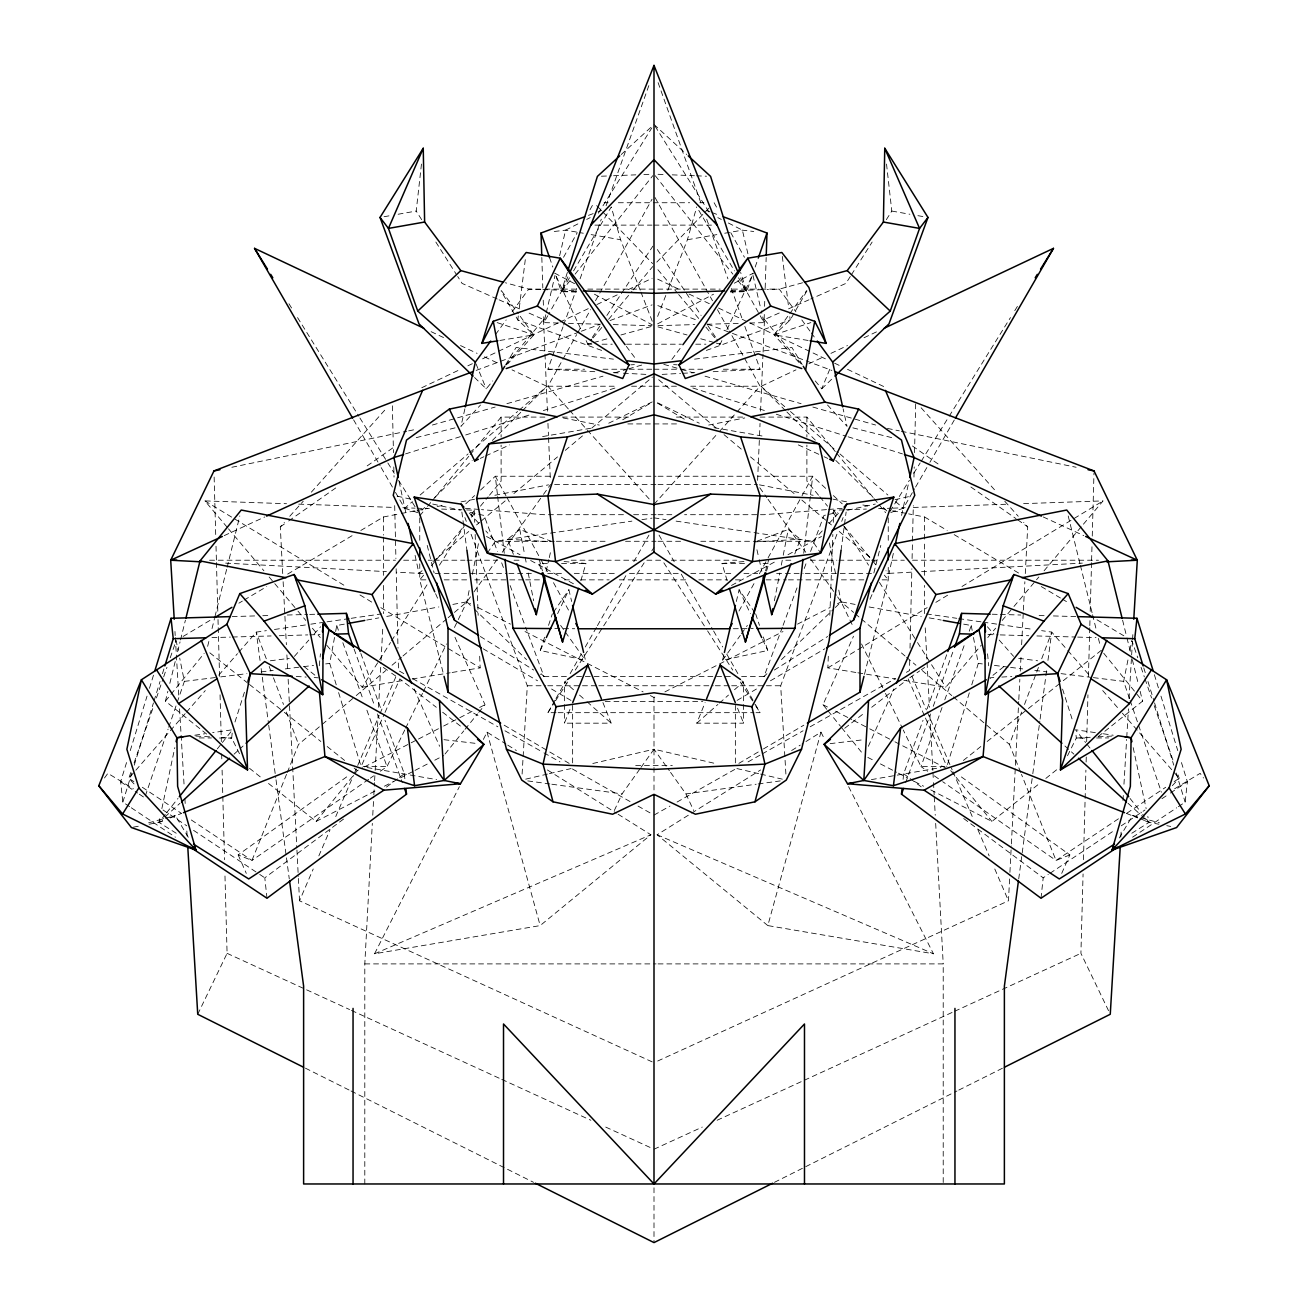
<?xml version="1.0" encoding="UTF-8"?>
<svg xmlns="http://www.w3.org/2000/svg" width="1308" height="1308" viewBox="0 0 1308 1308"><rect width="100%" height="100%" fill="white"/><g stroke="black" fill="none" stroke-linecap="round" stroke-linejoin="round"><path stroke-width="0.75" stroke-dasharray="5 3.75" d="M924.445 613.599L924.478 585.428M924.478 575.356L924.527 541.136M924.527 539.125L924.543 516.971L908.635 513.88M909.73 660.409L909.501 670.579L904.171 673.604M910.025 648.179L911.856 568.751M912.085 558.565L913.311 505.607M913.965 477.093L914.21 466.907M914.537 452.65L915.714 401.736M1108.546 1010.692L1080.915 953.336L1083.073 873.957M1083.465 859.716L1085.902 770.15M1086.114 762.008L1086.343 753.866M1086.67 741.652L1087.945 694.842M1088.436 676.53L1089.76 627.676M1089.826 625.633L1089.989 619.534M1090.218 611.392L1091.542 562.538M1091.591 560.511L1091.984 546.254M1092.262 536.084L1093.978 472.973M764.297 314.476L764.036 322.618L749.778 323.027M764.575 306.334L764.771 300.219M765.18 288.005L766.177 257.463M855.857 672.459L827.866 667.865L828.324 655.733M829.828 615.316L832.836 534.449M833.294 522.317L833.752 510.202L843.954 509.842M757.61 480.379L759.441 437.624M759.523 435.58L760.046 423.367M760.569 411.153L763.005 354.141M763.104 352.114L764.493 319.528L781.154 312.138M657.711 1061.017L1008.468 900.803L1009.825 874.382M1009.923 872.354L1011.28 845.933M1011.395 843.905L1018.703 701.628M1018.801 699.6L1019.848 679.277M1020.273 671.135L1021.107 654.883M1021.63 644.713L1023.297 612.193M1023.412 610.166L1024.867 581.717M1025.292 573.574L1027.696 526.83L1023.641 522.317M364.801 1183.969L364.801 963.898L372.322 823.386M372.764 815.227L373.745 796.899M373.843 794.872L374.497 782.642M374.611 780.614L375.053 772.456M375.151 770.428L378.11 715.443M378.535 707.285L380.939 662.486M381.053 660.442L382.786 627.856M522.105 774.058L527.304 685.752L469.85 530.917M1120.809 837.136L1121.169 831.021M1122.983 800.48L1123.359 794.381M1123.964 784.195L1126.629 739.396M1126.744 737.369L1128.444 708.854M1129.049 698.685L1132.434 641.672M1132.565 639.628L1133.039 631.486M319.299 665.805L320.427 653.804M232.186 733.085L231.696 738.072L240.492 755.762M903.092 779.323L903.697 773.764L923.007 720.299M1041.005 898.236L1043.195 877.832L1048.28 874.431M1178.377 806.66L1185.162 802.147L1187.37 781.743L1180.764 760.34M421.666 219.679L416.206 211.062L421.65 162.454M803.733 553.284L810.339 496.517M810.568 494.489L812.693 476.243L757.757 476.243M518.295 315.964L517.804 319.937L533.844 334.881L507.618 364.016M519.276 308.034L525.685 256.433M841.077 550.308L846.129 512.017M1018.719 878.927L1032.519 775.758M1032.797 773.731L1039.827 721.133M1040.105 719.106L1046.858 668.535M1047.953 660.442L1051.73 632.124L1041.626 630.652M336.238 684.803L329.73 663.418L335.257 633.497M335.633 631.502L336.745 625.518L344.74 624.063M774.385 600.781L779.781 573.051M781.317 565.121L782.854 557.208M783.23 555.23L788.234 529.478L800.349 539.256L794.626 554.33M454.448 627.48L466.874 601.86L469.212 590.072M472.335 574.359L478.581 542.951M1129.491 698.57L1123.637 681.37L1128.33 658.055M1129.883 650.289L1131.845 640.577L1137.764 657.777M149.112 824.22L158.955 822.372L160.197 816.47M161.865 808.606L174.814 747.62M893.348 553.382L889.031 573.362L884.944 573.362M901.572 515.45L908.913 481.524M464.88 408.864L460.939 426.375L480.494 405.006M546.139 571.383L548.82 559.579M549.278 557.617L551.06 549.752M545.812 314.738L543.964 322.618L558.222 323.027M546.27 312.776L555.017 275.399M559.628 255.73L565.612 230.159L579.657 222.998M763.3 636.963L767.763 650.468L722.556 660.295L723.929 654.409M736.339 601.5L739.102 589.728L754.536 612.209M206.664 734.082L165.429 701.153L167.865 691.278M169.827 683.381L175.664 659.673M177.61 651.776L180.046 641.901M180.537 639.923L185.409 620.172M207.645 646.348L209.591 638.435M212.027 628.559L214.463 618.684M214.953 616.706L226.644 569.307M227.134 567.329L239.805 515.973M873.858 572.969L880.807 545.387M864.457 674.421L888.246 579.853L888.246 563.846M848.614 786.664L933.454 953.794L767.829 925.59L820.966 732.153L801.984 744.039M765.556 570.909L768.826 559.366M667.799 290.229L687.403 239.74L696.739 206.893M580.85 580.687L585.984 563.454L563.601 561.508M766.537 571.122L768.826 563.454L760.684 563.454M947.482 764.559L969.391 692.586M971.762 684.803L978.286 663.418L972.743 633.497M129.623 806.66L122.838 802.147L120.63 781.743L127.236 760.34M130.244 750.612L147.036 696.134M149.439 688.335L153.641 674.715M122.838 802.147L131.83 772.963M134.233 765.18L153.445 702.903M154.033 700.957L160.034 681.501M162.437 673.718L164.236 667.881M567.361 272.407L561.345 291.619L548.788 314.002M234.982 722.016L245.413 689.12M584.071 654.409L585.444 660.295L540.253 650.468L544.7 636.963M548.526 625.388L552.352 613.812M145.302 796.016L168.094 729.145M168.748 727.232L176.564 704.309M177.201 702.396L184.379 681.37L179.687 658.055M130.784 772.538L128.822 778.276L135.689 785.667M134.07 762.973L153.804 705.601M156.437 697.949L163.01 678.819M163.663 676.906L166.95 667.342M170.236 657.777L176.155 640.577L178.117 650.289M751.904 276.495L746.655 291.619L759.212 314.002M755.174 267.045L758.46 257.594M594.846 371.701L547.921 369.232L562.98 326.902M563.666 324.989L576.664 288.447M580.082 278.817L601.304 219.204M606.095 205.732L649.896 82.633M942.054 707.514L921.012 766.602L927.683 771.246M944.785 699.878L965.157 642.686M969.228 631.241L971.255 625.518L963.26 624.063M927.143 708.838L947.155 653.46M905.626 782.707L930.462 713.972M933.225 706.32L953.924 649.046M782.347 627.268L764.019 676.53L741.603 676.53M783.051 625.371L797.864 585.575M804.207 568.506L806.333 562.832M810.568 551.453L823.958 515.45L837.774 512.376M785.895 774.058L780.696 685.752L838.15 530.917M841.698 521.369L843.12 517.543M1020.73 772.488L1009.449 744.432L1021.63 712.059M1024.507 704.456L1035.969 673.996M1036.688 672.099L1038.83 666.377M1041.708 658.774L1051.73 632.124L1066.494 649.046M657.63 316.422L667.08 292.109M286.517 774.369L251.953 860.451L238.17 854.909L349.645 774.761M287.269 772.488L298.551 744.432L354.664 696.902M602.923 702.559L611.212 723.177L564.418 723.177L570.452 708.184M734.524 689.725L743.582 681.681L743.582 723.177L696.788 723.177L705.094 702.559M815.244 380.939L821.751 388.803L830.482 367.466M652.152 1061.867L299.532 900.803L313.217 868.986M318.841 855.89L330.106 829.681M335.747 816.584L353.454 775.399M354.255 773.535L379.189 715.509M380.007 713.628L396.095 676.203M1061.72 873.384L1069.83 854.909L958.355 774.761M361.94 764.64L384.176 714.315M385.01 712.451L399.823 678.885L436.3 707.285M567.901 276.838L561.345 291.619L577.466 292.076M826.754 709.312L822.994 704.701L853.503 636.211M869.984 599.195L872.469 593.636M868.349 746.312L893.904 688.924M721.885 340.554L720.185 344.2L716.114 344.2M726.97 329.616L753.277 273.159L733.412 283.673M614.319 810.535L622.052 793.923L639.808 769.088M540.253 650.468L545.452 639.432M557.617 613.665L568.898 589.728L571.661 601.5M197.737 1014.272L227.085 953.336L224.927 873.957M404.744 729.995L386.988 766.602L380.317 771.246M405.627 728.164L422.5 693.387M423.383 691.556L446.453 643.961M1067.508 755.762L1076.304 738.072L1075.814 733.085M618.112 814.246L650.877 834.766L540.171 925.59L374.546 953.794L459.386 786.664M483.355 739.429L487.034 732.153L506.016 744.039M738.987 611.032L754.503 582.665M759.359 573.787L767.109 559.595M768.09 557.829L801.052 497.531M802.033 495.748L812.693 476.243L827.457 490.042M563.535 257.3L577.253 232.661M589.973 209.771L593.881 202.74M568.326 408.946L547.921 386.22L576.664 334.586M577.662 332.804L590.546 309.653M595.5 300.742L652.022 199.241M547.823 315.719L543.964 322.618L543.703 314.476M556.08 712.68L547.921 712.68L554.984 700.254M555.998 698.472L566.102 680.716M570.141 673.62L581.259 654.082M585.297 646.97L596.415 627.448M597.429 625.665L626.728 574.163M633.791 561.737L648.948 535.103M806.938 290.899L790.212 319.937L774.156 334.881L800.382 364.016M890.781 512.507L903.337 508.256L914.57 488.816M915.6 487.05L928.876 464.062M929.89 462.296L954.399 419.852M569.503 277.786L561.345 291.619L577.645 291.619M573.574 270.87L611.261 206.893L620.597 239.74L640.201 290.229M1119.288 837.97L1132.663 815.505L1159.411 822.83M505.771 364.572L516.088 347.487L613.436 359.144M890.061 511.395L909.42 480.249M913.72 473.316L920.162 462.934M921.241 461.201L948.12 417.939M949.183 416.222L1010.463 317.582M1014.763 310.666L1019.063 303.734M598.328 213.188L651.858 127.89M326.804 645.302L362.202 687.223L390.487 642.539M391.566 640.822L428.566 582.387M439.439 565.203L464.471 525.669M470.994 515.352L474.248 510.202L464.046 509.842M850.298 276.511L845.933 283.395L810.764 299.009M851.394 274.794L872.142 242.062M886.334 219.679L891.794 211.062L886.35 162.454M547.921 712.68L554.478 702.461M555.573 700.761L567.607 682.024M575.258 670.105L602.596 627.529M603.691 625.829L644.157 562.816M651.809 550.897L654 547.48M586.115 340.554L587.815 344.2L591.183 339.115M592.311 337.431L600.159 325.594M606.896 315.457L652.872 246.149M487.344 553.071L495.307 541.283L631.911 521.124M553.464 612.209L568.898 589.728M454.416 612.422L466.874 601.86L472.777 593.587M473.954 591.935L497.531 558.859M502.239 552.254L542.313 496.026M543.49 494.375L550.57 484.451M722.556 660.295L740.279 635.394M741.456 633.726L747.375 625.437M640.985 767.42L654 749.206L715.198 763.496M495.503 334.537L506.18 319.937M512.115 311.827L528.71 289.117L542.967 289.117M104.477 777.998L107.877 773.339L133.4 788.806M808.131 340.456L774.156 334.881L788.544 315.261M789.738 313.626L806.513 290.752M671.887 359.389L681.681 346.326M570.108 280.501L561.345 291.619L556.096 276.495M575.128 274.14L652.757 175.713M176.22 833.245L158.955 822.372L165.298 814.394M166.557 812.791L177.986 798.42M217.308 748.912L221.117 744.121M222.376 742.535L232.53 729.75L212.664 732.627M165.429 701.153L204.162 653.379M268.516 783.459L316.078 821.457L357.313 770.592L362.708 767.812M445.031 754.013L463.768 730.894M465.01 729.357L477.502 713.939M478.761 712.402L485.006 704.701L454.497 636.211M419.754 515.826L426.212 507.994M427.503 506.425L431.378 501.732M432.67 500.163L468.836 456.263M470.128 454.694L501.111 417.089L548.003 417.089M423.629 575.16L419.754 579.853L443.559 674.421M431.378 565.743L435.253 561.05M436.545 559.481L463.67 526.568M471.42 517.15L475.278 512.458M480.445 506.18L488.195 496.778M489.486 495.209L501.111 481.099L501.111 445.096M474.559 377.505L486.249 388.803L492.756 380.939M505.771 365.194L543.507 319.528L526.846 312.138M591.886 344.2L587.815 344.2L591.707 339.54M593.014 337.987L602.089 327.114M608.58 319.348L631.944 291.406M633.236 289.853L652.708 266.57M903.828 680.34L945.798 687.223L981.196 645.302M987.753 637.536L995.617 628.216M1002.157 620.466L1012.654 608.04M1013.962 606.487L1038.863 576.975M1044.095 570.779L1082.108 525.751M1083.416 524.197L1103.085 500.899L1021.466 503.711M185.164 713.661L128.822 778.276L133.874 781.644M186.504 712.124L205.291 690.575M218.698 675.19L237.484 653.657M238.824 652.12L256.27 632.124L266.374 630.652M294.414 656.354L308.819 640.07M314.067 634.151L320.607 626.761M282.708 573.574L280.304 526.83L284.359 522.317M289.755 516.284L303.243 501.209M311.337 492.168L386.89 407.769M654 504.332L717.928 433.161M719.286 431.656L735.603 413.475M736.96 411.971L760.079 386.22L729.357 331.022M822.241 530.885L812.693 541.283L757.757 541.283M829.076 523.462L838.624 513.063M1172.328 785.667L1179.195 778.276L1177.216 772.538M656.796 262.123L711.323 205.634M421.879 510.267L424.757 507.422M434.828 497.449L472.204 460.416M492.331 440.485L521.091 412.004M522.53 410.565L546.973 386.367L512.033 369.87M821.751 388.803L833.441 377.505M766.913 673.718L764.019 676.53L767.453 674.372M781.465 659.624L833.85 608.907M835.305 607.501L841.126 601.86L855.138 604.41M465.762 503.842L474.624 495.569M480.543 490.042L495.307 476.243L550.243 476.243M621.235 154.524L652.512 125.846M162.715 820.884L158.955 822.372L163.451 818.285M164.955 816.928L179.981 803.276M234.05 754.176L243.075 746.001M696.788 723.177L717.912 704.44M719.433 703.099L728.491 695.071M395.474 492.348L404.663 508.256L412.396 501.634M420.13 495.013L468.084 453.941M469.621 452.617L517.592 411.529M519.129 410.205L546.973 386.367M356.217 695.578L385.827 670.497M392.057 665.216L401.409 657.303M402.978 655.978L446.617 619.011M448.17 617.703L452.846 613.73M422.075 570.729L418.969 573.362L396.586 572.168M432.981 561.573L468.771 531.489M476.553 524.933L479.676 522.317M481.23 521.009L506.131 500.081M513.913 493.541L557.502 456.901M565.285 450.361L583.957 434.648M591.739 428.108L652.447 377.08M513.39 554.33L507.651 539.256L519.766 529.478L551.011 541.185M963.375 760.455L980.82 746.525M987.164 741.472L1026.813 709.803M1028.399 708.544L1061.687 681.942M1063.273 680.683L1101.336 650.289L1142.571 701.153L1104.508 731.548M930.773 789.901L991.922 821.457L1039.5 783.459M1045.844 778.407L1058.515 768.27M1098.164 736.617L1102.922 732.807M992.952 675.304L1003.923 666.573M844.739 728.262L865.356 712.222M871.7 707.285L906.591 680.127M266.995 898.236L264.805 877.832L344.282 818.53M386.465 787.073L397.828 778.603M399.447 777.393L404.303 773.764L384.993 720.299M280.304 526.83L286.992 522.154M288.659 520.976L337.104 487.001M367.172 465.893L395.556 445.979M368.643 779.355L251.953 860.451L189.546 818.792M370.311 778.195L373.647 775.873M909.812 677.74L919.688 670.89M921.339 669.745L924.625 667.456M1118.454 818.792L1056.046 860.451L942.676 781.677M1126.891 813.167L1165.69 787.269M1174.126 781.644L1179.195 778.276L1120.155 710.587M1049.981 873.303L1114.432 830.351M1121.218 825.822L1144.958 809.995M1161.929 798.697L1168.714 794.185M1170.398 793.04L1187.37 781.743M1132.581 837.185L1176.693 807.788M774.336 670.039L827.67 636.473M1131.796 833.245L1149.062 822.372L1158.904 824.22M767.829 925.59L657.123 834.766L689.888 814.246M691.621 813.167L760.602 769.954M791.634 750.514L800.267 745.119M827.866 667.865L927.159 607.631M935.858 602.35L948.055 594.944M961.985 586.491L1103.085 500.899M1174.617 788.806L1200.123 773.339L1203.524 777.998M622.722 419.77L652.267 402.079M183.136 636.424L210.997 619.796M238.873 603.184L242.356 601.108M244.106 600.061L266.75 586.556M287.646 574.098L353.847 534.629M360.812 530.476L383.457 516.971L399.365 513.88M737.107 700.385L756.416 689.038M770.461 680.781L824.874 648.768M738.856 763.381L761.681 749.958M763.447 748.928L803.815 725.188M654 815.097L669.974 806.071M677.07 802.049L735.619 768.941M748.045 761.91L760.455 754.896M762.237 753.882L803.047 730.796M810.143 726.79L895.31 678.623M731.483 585.444L777.377 560.478M787.972 554.723L821.506 536.476M657.613 323.861L713.563 294.202M364.507 766.88L416.663 739.968M418.462 739.036L441.842 726.97M443.641 726.038L458.029 718.615M459.827 717.683L472.417 711.192M479.611 707.481L485.006 704.701M316.078 821.457L377.227 789.901M384.421 786.19L393.414 781.546M400.608 777.835L413.197 771.344M414.996 770.412L427.585 763.905M434.779 760.193L443.772 755.566M586.687 219.417L590.186 217.635M650.37 695.594L654 697.458L657.63 695.594M664.905 691.883L782.985 631.551M797.52 624.129L830.22 607.419M837.496 603.707L841.126 601.86L853.601 612.422M774.45 1182.318L956.965 1090.986M958.797 1090.087L1002.598 1068.162M608.727 423.203L652.185 401.932M421.781 387.724L460.481 369.33M467.855 365.831L473.382 363.215M482.603 358.833L558.156 322.929M560.004 322.062L589.499 308.05M596.873 304.551L618.978 294.038M628.2 289.657L652.152 278.277M785.47 410.565L761.027 386.367L795.967 369.87M808.851 363.788L823.566 356.855M830.923 353.373L847.47 345.574M864.016 337.758L876.9 331.676M224.208 535.626L264.788 516.954M480.216 458.421L483.895 456.737M485.742 455.887L509.679 444.9M654 1149.225L702.265 1127.087M717.111 1120.269L802.491 1081.095M804.355 1080.245L952.845 1012.114M954.693 1011.264L1080.915 953.336M788.561 308.851L808.916 299.826M374.546 953.794L650.877 834.766M158.955 822.372L162.584 820.852M169.877 817.794L175.337 815.505L188.712 837.97M1069.83 854.909L1056.046 860.451L1021.483 774.369M170.269 817.892L181.583 813.396M756.989 541.185L788.234 529.478M588.486 215.362L596.072 212.55M597.969 211.847L601.762 210.424M476.145 370.426L579.411 331.954M581.324 331.235L600.454 324.122M610.019 320.558L652.087 304.878M706.336 350.43L790.212 319.937L789.705 315.964M774.156 334.881L810.862 322.602M405.545 453.892L463.768 435.58M465.713 434.975L531.718 414.227M543.36 410.565L615.185 387.986M432.376 425.035L495.143 407.05M506.915 403.682L603.004 376.164M614.776 372.796L626.548 369.428M628.51 368.856L644.19 364.36M587.815 344.2L591.707 343.105M593.652 342.565L607.288 338.772M620.908 334.979L652.054 326.313M802.572 282.773L779.29 289.117L767.158 289.526M148.589 822.83L175.337 815.505M416.238 437.64L455.119 427.847M525.702 779.159L547.414 774.091M549.376 773.633L571.089 768.564M592.802 763.496L654 749.206L669.385 770.739M847.649 510.185L875.297 504.054M895.048 499.672L910.842 496.157M231.859 467.267L406.706 431.264M408.701 430.855L416.647 429.22M708.707 425.067L744.775 417.955M401.36 513.488L415.29 510.774M417.268 510.398L427.226 508.452M437.166 506.523L445.129 504.97M461.037 501.88L474.968 499.166M494.865 495.291L548.575 484.843M133.351 827.163L141.231 825.691M366.763 620.057L378.78 617.883M386.792 616.428L438.85 606.961M452.862 604.41L466.874 601.86L470.504 603.707M384.045 216.719L390.078 215.673M398.123 214.25L416.206 211.062M687.403 239.74L716.866 234.606M724.714 233.233L742.388 230.159L753.735 231.483M542.607 436.578L594.012 427.683M871.39 779.617L940.926 767.534M499.869 340.456L533.844 334.881L519.456 315.261M362.202 687.223L404.172 680.34M412.167 679.015L450.148 672.786M452.143 672.459L480.134 667.865L479.676 655.733M641.95 519.636L651.989 518.148M274.451 629.475L308.802 624.472M310.813 624.178L324.956 622.134M326.984 621.84L349.203 618.602M351.231 618.308L381.544 613.893M194.778 735.21L204.718 733.772M670.563 772.39L685.948 793.923L756.171 784.228M758.166 783.95L780.238 780.909M270.364 660.785L289.313 658.333M184.379 681.37L218.698 677.135M220.709 676.89L246.95 673.636M261.093 671.887L273.192 670.399M285.308 668.895L301.461 666.9M303.472 666.655L313.577 665.412M325.692 663.908L329.73 663.418M694.564 359.144L791.912 347.487L802.229 364.572M554.265 231.483L565.612 230.159L583.286 233.233M830.106 743.631L864.048 739.69M727.15 580.687L722.016 563.454L744.399 561.508M826.509 509.63L764.019 514.698L684.558 514.698M828.52 509.466L842.63 508.305M630.783 364.834L634.396 364.621M993.818 677.56L989.829 677.806L992.837 680.536M1001.797 677.07L1011.787 676.465M755.141 541.872L800.349 539.256M1090.234 737.287L1076.304 738.072L1088.485 738.006M1098.197 736.845L1112.127 736.061M911.414 572.168L889.031 573.362L885.925 570.729M921.584 571.629L1082.337 563.127M662.159 374.382L680.52 373.418M682.563 373.303L694.81 372.666M713.171 371.701L760.079 369.232L743.663 323.06M601.451 176.22L611.555 175.812M613.583 175.73L635.819 174.847M643.896 174.536L651.989 174.209M845.998 509.777L866.386 509.074M878.633 508.649L890.879 508.223M892.923 508.158L905.169 507.733M913.327 507.455L1009.22 504.136M730.796 290.736L765.147 289.591M730.534 292.076L746.655 291.619L740.639 272.407M658.071 325.659L694.761 324.597M706.974 324.253L739.592 323.321M232.203 616.575L254.619 615.937M262.777 615.708L268.892 615.545M287.253 615.022L307.625 614.449M309.669 614.4L315.784 614.22M211.978 637.601L230.322 637.094M232.366 637.029L271.099 635.95M279.258 635.721L307.789 634.903M309.832 634.854L320.019 634.56M733.281 628.739L753.195 628.608M1096.595 737.974L1108.775 737.908M944.899 766.521L921.012 766.602L903.256 729.995M604.083 202.74L608.155 202.74M618.341 202.74L689.659 202.74M699.845 202.74L703.917 202.74M594.895 225.123L651.956 225.123M654 225.123L713.105 225.123M545.011 289.117L575.569 289.117M587.799 289.117L720.217 289.117M732.431 289.117L758.918 289.117M760.962 289.117L779.29 289.117L795.902 311.827M730.371 291.619L746.655 291.619L740.099 276.838M602.072 344.2L612.258 344.2M626.516 344.2L681.484 344.2M695.742 344.2L705.928 344.2M547.921 369.232L584.643 369.232M603.004 369.232L651.956 369.232M654 369.232L704.996 369.232M723.357 369.232L760.079 369.232M547.921 386.22L617.278 386.22M631.568 386.22L651.956 386.22M654 386.22L676.449 386.22M690.722 386.22L760.079 386.22M562.26 417.089L631.584 417.089M676.432 417.089L745.74 417.089M760.013 417.089L806.889 417.089L835.305 451.571M627.84 423.923L651.989 423.923M654 423.923L680.16 423.923M558.385 476.243L656.027 476.243M658.071 476.243L749.631 476.243M554.625 484.451L656.027 484.451M658.055 484.451L757.43 484.451M623.442 514.698L543.997 514.698L481.491 509.63M633.628 514.698L656.044 514.698M658.071 514.698L674.372 514.698M554.314 541.283L495.307 541.283L485.759 530.885M556.341 541.283L607.206 541.283M625.518 541.283L656.027 541.283M658.071 541.283L682.482 541.283M700.794 541.283L755.73 541.283M209.542 560.216L395.49 560.216M403.665 560.216L415.928 560.216M428.19 560.216L432.278 560.216M434.321 560.216L464.978 560.216M467.021 560.216L497.678 560.216M514.028 560.216L522.203 560.216M571.236 560.216L636.636 560.216M646.855 560.216L661.145 560.216M671.364 560.216L736.764 560.216M785.797 560.216L793.972 560.216M810.322 560.216L836.891 560.216M838.935 560.216L869.591 560.216M871.635 560.216L879.81 560.216M892.072 560.216L904.335 560.216M912.51 560.216L1098.458 560.216M547.316 563.454L539.174 563.454L541.463 571.122M561.557 563.454L585.984 563.454M722.016 563.454L746.443 563.454M423.056 573.362L418.969 573.362L414.652 553.382M435.319 573.362L506.85 573.362M508.894 573.362L531.375 573.362M547.725 573.362L564.075 573.362M574.294 573.362L617.212 573.362M629.475 573.362L678.525 573.362M690.788 573.362L733.706 573.362M743.925 573.362L760.275 573.362M776.625 573.362L803.194 573.362M805.237 573.362L872.681 573.362M425.868 579.853L419.754 579.853L419.754 563.846M444.197 579.853L466.613 579.853M474.755 579.853L523.641 579.853M525.685 579.853L541.97 579.853M564.386 579.853L572.528 579.853M580.67 579.853L609.185 579.853M619.371 579.853L688.629 579.853M698.815 579.853L727.33 579.853M735.472 579.853L743.614 579.853M766.03 579.853L786.402 579.853M788.43 579.853L833.245 579.853M841.387 579.853L863.803 579.853M882.132 579.853L888.246 579.853L884.371 575.16M566.397 676.53L543.997 676.53L540.547 674.372M576.583 676.53L731.417 676.53M527.304 685.752L545.698 685.752M547.741 685.752L580.425 685.752M582.469 685.752L596.775 685.752M598.819 685.752L713.269 685.752M715.312 685.752L729.619 685.752M731.663 685.752L764.362 685.752M766.406 685.752L780.696 685.752M605.195 701.415L702.805 701.415M558.124 712.68L753.964 712.68M756.008 712.68L760.079 712.68L755.027 703.802M635.688 765.442L672.312 765.442M364.801 963.898L656.044 963.898M658.071 963.898L943.215 963.898L943.215 1183.969M363.117 766.521L386.988 766.602L365.946 707.514M199.225 737.908L211.406 737.974M219.515 738.006L231.696 738.072L217.766 737.287M554.821 628.608L574.719 628.739M568.424 323.321L601.026 324.253M613.239 324.597L651.956 325.708M992.216 614.22L998.331 614.4M1000.375 614.449L1020.763 615.022M1039.108 615.545L1045.223 615.708M1053.381 615.937L1075.797 616.575M987.981 634.56L998.168 634.854M1000.211 634.903L1028.758 635.721M1036.901 635.95L1075.634 637.029M1077.678 637.094L1096.022 637.601M540.842 289.526L528.71 289.117L505.428 282.773M542.853 289.591L577.22 290.736M227.2 527.288L204.915 500.899L286.534 503.711M298.78 504.136L394.673 507.455M402.848 507.733L415.077 508.158M417.121 508.223L429.367 508.649M441.614 509.074L462.018 509.777M658.038 174.291L664.104 174.536M672.198 174.847L694.417 175.73M696.445 175.812L706.549 176.22M613.207 372.666L621.365 373.091M623.393 373.205L645.841 374.382M225.663 563.127L386.416 571.629M195.873 736.061L209.803 736.845M507.651 539.256L550.881 541.774M296.229 676.465L306.203 677.07M314.182 677.56L318.171 677.806M673.604 364.621L677.217 364.834M465.37 508.305L479.48 509.466M443.952 739.69L477.894 743.631M978.286 663.418L982.324 663.908M994.423 665.412L1008.566 667.162M1010.577 667.407L1022.692 668.895M1034.808 670.399L1046.923 671.887M1061.05 673.636L1091.33 677.38M1093.357 677.626L1123.637 681.37M1018.687 658.333L1037.636 660.785M527.762 780.909L549.834 783.95M551.845 784.228L622.052 793.923M1095.336 732.627L1075.47 729.75L1085.624 742.535M1103.282 733.772L1113.222 735.21M926.456 613.893L956.769 618.308M958.797 618.602L981.016 621.84M983.044 622.134L997.187 624.178M999.198 624.472L1033.549 629.475M654 517.854L666.05 519.636M676.105 521.124L812.693 541.283L820.656 553.071M857.852 672.786L895.833 679.015M713.988 427.683L765.393 436.578M367.074 767.534L436.61 779.601M591.134 234.606L620.597 239.74M891.794 211.062L909.878 214.25M917.922 215.673L923.955 216.719M869.15 606.961L921.208 616.428M929.22 617.883L941.237 620.057M1166.769 825.691L1170.709 826.427M759.425 484.843L813.135 495.291M833.033 499.166L846.963 501.88M862.871 504.97L870.834 506.523M880.775 508.452L890.732 510.398M892.71 510.774L906.64 513.488M563.225 417.955L599.293 425.067M887.38 428.403L899.299 430.855M901.294 431.264L1076.141 467.267M397.158 496.157L412.952 499.672M432.703 504.054L460.351 510.185M470.226 512.376L484.042 515.45L497.449 551.453M736.911 768.564L758.624 773.633M760.602 774.091L782.315 779.159M852.881 427.847L891.762 437.64M657.891 326.853L687.092 334.979M700.712 338.772L714.348 342.565M716.293 343.105L720.185 344.2L716.817 339.115M663.81 364.36L679.49 368.856M681.452 369.428L693.224 372.796M704.996 376.164L801.085 403.682M812.857 407.05L875.624 425.035M692.815 387.986L764.64 410.565M776.282 414.227L846.162 436.202M848.107 436.807L902.455 453.892M497.138 322.602L533.844 334.881M404.663 508.256L419.001 513.128M601.664 350.43L517.804 319.937L501.062 290.899M706.238 210.424L710.031 211.847M711.928 212.55L719.531 215.362M657.826 305.598L697.981 320.558M707.546 324.122L730.502 332.673M732.415 333.377L831.855 370.426M1126.417 813.396L1137.731 817.892M1145.285 820.884L1149.062 822.372L1147.803 816.47M1132.663 815.505L1138.124 817.794M1139.955 818.563L1149.062 822.372L1142.718 814.394M657.123 834.766L933.454 953.794M497.236 299.009L462.067 283.395L457.702 276.511M499.084 299.826L519.439 308.851M798.321 444.9L822.258 455.887M824.105 456.737L827.784 458.421M227.085 953.336L349.596 1009.547M351.443 1010.414L499.934 1078.544M501.798 1079.394L590.889 1120.269M605.735 1127.087L652.152 1148.375M1043.212 516.954L1083.792 535.626M431.117 331.676L443.984 337.758M460.53 345.574L477.093 353.373M484.451 356.855L499.166 363.788M657.695 279.16L679.8 289.657M689.022 294.038L711.143 304.551M718.501 308.05L747.996 322.062M749.844 322.929L825.397 358.833M834.618 363.215L840.145 365.831M847.519 369.33L886.219 387.724M657.63 402.815L699.273 423.203M305.418 1068.162L349.22 1090.087M351.034 1090.986L533.55 1182.318M717.814 217.635L721.313 219.417M728.343 222.998L742.388 230.159L748.372 255.73M477.78 607.419L510.48 624.129M525.015 631.551L643.095 691.883M822.994 704.701L828.389 707.481M835.583 711.192L851.77 719.547M853.568 720.479L867.956 727.902M869.755 728.834L893.135 740.884M894.934 741.816L947.09 768.728M867.825 757.414L873.221 760.193M880.415 763.905L896.601 772.26M898.4 773.192L907.392 777.835M914.586 781.546L923.579 786.19M574.588 283.673L554.723 273.159L581.03 329.616M594.437 294.202L652.202 324.809M486.494 536.476L520.028 554.723M530.623 560.478L576.517 585.444M403.829 673.604L398.499 670.579L398.27 660.409M412.707 678.623L497.858 726.79M504.97 730.796L542.215 751.871M543.997 752.885L559.971 761.91M572.381 768.941L630.93 802.049M638.026 806.071L652.234 814.099M483.126 648.768L537.539 680.781M551.584 689.038L572.642 701.415M504.185 725.188L548.068 750.988M549.834 752.035L569.144 763.381M924.543 516.971L947.188 530.476M954.153 534.629L1020.354 574.098M1041.266 586.556L1060.412 597.985M1062.161 599.031L1069.127 603.184M1097.003 619.796L1124.88 636.424M657.483 403.126L685.278 419.77M204.915 500.899L346.015 586.491M359.945 594.944L372.142 602.35M380.841 607.631L480.134 667.865M507.733 745.119L516.366 750.514M547.398 769.954L616.395 813.167M480.33 636.473L533.664 670.039M142.31 787.269L181.109 813.167M120.63 781.743L137.602 793.04M139.302 794.185L146.071 798.697M163.042 809.995L186.782 825.822M193.568 830.351L258.019 873.303M259.72 874.431L264.805 877.832M131.307 807.788L175.419 837.185M383.375 667.456L389.964 672.034M391.599 673.179L398.188 677.74M934.353 775.873L941.008 780.516M912.444 445.979L940.828 465.893M970.896 487.001L1016.005 518.638M1017.673 519.799L1027.696 526.83M903.697 773.764L908.553 777.393M910.172 778.603L921.535 787.073M963.718 818.53L1043.195 877.832M442.644 712.222L463.261 728.262M304.077 666.573L315.048 675.304M209.836 652.823L247.899 683.217M249.485 684.476L282.773 711.078M284.359 712.337L320.836 741.472M327.18 746.525L344.625 760.455M354.141 768.058L357.313 770.592M249.485 768.27L262.172 778.407M658.676 379.696L716.261 428.108M724.043 434.648L742.715 450.361M750.498 456.901L794.087 493.541M801.869 500.081L826.77 521.009M828.324 522.317L831.447 524.933M839.229 531.489L875.019 561.573M855.154 613.73L859.83 617.703M861.383 619.011L905.022 655.978M906.591 657.303L915.943 665.216M922.173 670.497L951.783 695.578M953.352 696.902L1009.449 744.432M761.027 386.367L788.871 410.205M790.424 411.529L838.379 452.617M839.916 453.941L887.87 495.013M895.604 501.634L903.337 508.256M573.476 689.725L564.418 681.681L564.418 723.177M579.509 695.071L585.559 700.434M587.063 701.758L611.212 723.177M1064.941 746.001L1073.95 754.176M1128.019 803.276L1140.036 814.197M1141.541 815.554L1149.062 822.372M654 124.473L686.765 154.524M833.376 495.569L842.238 503.842M466.874 601.86L472.695 607.501M474.15 608.907L526.535 659.624M541.087 673.718L543.997 676.53L525.653 627.268M786.909 412.004L815.669 440.485M835.796 460.416L873.172 497.449M883.243 507.422L888.999 513.128M596.677 205.634L652.61 263.562M469.376 513.063L478.941 523.462M827.506 405.006L847.061 426.375L843.12 408.864M569.683 410.45L586 428.632M587.357 430.136L651.286 501.307M921.11 407.769L996.663 492.168M1004.757 501.209L1018.245 516.284M987.393 626.761L993.933 634.151M999.181 640.07L1013.586 656.354M1067.835 650.583L1089.302 675.19M1102.709 690.575L1118.814 709.034M228.508 528.841L263.905 570.779M269.137 576.975L296.671 609.593M297.979 611.147L305.843 620.466M312.399 628.216L320.264 637.536M657.891 269.677L677.364 292.959M678.656 294.513L699.42 319.348M705.911 327.114L717.585 341.094M764.493 319.528L802.229 365.194M836.597 453.14L872.747 497.024M874.038 498.593L877.913 503.286M879.205 504.855L885.663 512.703M818.514 495.209L806.889 481.099L806.889 445.096M819.805 496.778L827.555 506.18M832.722 512.458L836.597 517.15M844.33 526.568L871.455 559.481M872.747 561.05L876.622 565.743M950.687 770.592L991.922 821.457M827.997 710.865L840.488 726.267M841.731 727.82L862.969 754.013M1086.883 744.121L1090.692 748.912M1130.03 798.42L1141.443 812.791M655.259 175.713L732.889 274.14M737.892 280.501L746.655 291.619L738.513 277.786M626.319 346.326L636.113 359.389M501.487 290.752L518.262 313.626M801.82 319.937L810.126 331.3M811.32 332.919L814.868 337.791M759.784 487.753L766.864 497.678M768.041 499.329L805.761 552.254M810.47 558.859L836.401 595.238M837.594 596.889L841.126 601.86L853.552 627.48M560.625 625.437L564.173 630.407M565.35 632.075L585.444 660.295M657.368 249.534L701.121 315.457M707.841 325.594L715.689 337.431M663.843 562.816L706.5 629.23M707.595 630.93L732.742 670.105M740.393 682.024L754.618 704.162M755.713 705.879L760.079 712.68M833.752 510.202L837.006 515.352M843.546 525.669L868.561 565.203M879.434 582.387L916.434 640.822M917.513 642.539L945.798 687.223M435.858 242.062L456.606 274.794M655.079 126.189L709.672 213.188M288.937 303.734L293.237 310.666M297.537 317.582L358.817 416.222M359.88 417.939L386.759 461.201M387.838 462.934L394.28 473.316M398.58 480.249L417.939 511.395M698.783 210.359L734.426 270.87M353.601 419.852L380.154 465.828M381.168 467.594L394.444 490.582M659.052 535.103L674.209 561.737M681.288 574.163L712.598 629.213M713.612 630.996L722.703 646.97M726.741 654.082L737.859 673.62M741.898 680.716L754.029 702.02M760.177 315.719L764.036 322.618L761.272 310.813M714.119 202.74L718.027 209.771M730.763 232.661L744.465 257.3M654.997 197.459L712.5 300.742M717.454 309.653L728.36 329.24M505.967 495.748L495.307 476.243L497.432 494.489M506.948 497.531L539.91 557.829M540.891 559.595L548.641 573.787M553.497 582.665L569.013 611.032M820.966 732.153L824.645 739.429M861.547 643.961L884.617 691.556M885.5 693.387L902.373 728.164M739.102 589.728L750.383 613.665M762.548 639.432L767.763 650.468M685.948 793.923L693.681 810.551M435.548 593.636L438.016 599.195M414.096 688.924L439.651 746.312M908.177 678.885L924.642 716.179M925.459 718.043L946.878 766.504M238.17 854.909L246.296 873.384M911.905 676.203L926.391 709.901M927.192 711.765L952.142 769.791M952.943 771.655L972.253 816.584M977.894 829.681L989.159 855.89M994.783 868.986L1008.468 900.803M476.063 363.902L486.249 388.803M737.548 708.184L743.582 723.177M640.936 292.109L652.545 322.03M266.292 658.774L256.27 632.124L260.047 660.442M269.17 666.377L272.751 675.893M273.47 677.806L283.493 704.456M286.37 712.059L298.551 744.432M501.667 562.832L503.793 568.506M510.136 585.575L524.949 625.371M464.88 517.543L466.302 521.369M360.844 653.46L380.857 708.838M354.076 649.046L374.775 706.32M377.538 713.972L402.373 782.707M336.745 625.518L338.772 631.241M342.843 642.686L363.215 699.878M658.104 82.633L701.906 205.732M706.696 219.204L727.918 278.817M731.336 288.447L742.977 321.147M549.54 257.594L552.826 267.045M1141.05 667.342L1144.336 676.906M1144.99 678.819L1151.563 697.949M1154.196 705.601L1173.93 762.973M1130.145 700.483L1137.96 723.406M1138.614 725.319L1161.406 792.207M755.648 613.812L759.474 625.388M1062.586 689.12L1073.018 722.016M1154.359 674.715L1158.561 688.335M1160.964 696.134L1177.772 750.612M1143.764 667.881L1145.563 673.718M1147.966 681.501L1153.967 700.957M1154.555 702.903L1173.766 765.18M1176.17 772.963L1185.162 802.147M338.608 692.586L361.122 766.504M539.174 559.366L542.444 570.909M487.034 732.153L540.171 925.59M427.193 545.387L434.142 572.969M1122.591 620.172L1126.482 635.966M1126.973 637.944L1130.39 651.776M1132.336 659.673L1138.173 683.381M1140.135 691.278L1142.571 701.153M1068.211 515.973L1079.901 563.372M1080.392 565.35L1092.082 612.765M1092.572 614.744L1095.973 628.559M1098.409 638.435L1100.355 646.348M752.983 275.399L760.815 308.851M756.94 549.752L758.722 557.617M759.18 559.579L761.861 571.383M399.087 481.524L406.428 515.45M1133.186 747.62L1146.135 808.606M829.419 542.951L835.665 574.359M838.788 590.072L841.126 601.86M519.766 529.478L524.77 555.23M525.146 557.208L526.683 565.121M528.219 573.051L533.615 600.781M971.255 625.518L972.367 631.502M261.142 668.535L268.451 723.161M268.712 725.188L275.743 777.786M276.021 779.797L289.281 878.927M461.871 512.017L466.923 550.308M782.315 256.433L788.724 308.034M497.661 496.517L504.267 553.284M404.303 773.764L404.908 779.323M987.573 653.804L988.701 665.805M174.961 631.486L175.19 635.557M175.321 637.601L178.951 698.685M179.556 708.854L181.011 733.298M181.125 735.325L184.036 784.195M184.886 798.452L185.245 804.551M186.831 831.021L187.191 837.136M925.214 627.856L926.947 660.442M927.061 662.486L929.465 707.285M929.906 715.443L932.849 770.428M932.947 772.456L933.389 780.614M933.503 782.642L934.157 794.872M934.255 796.899L935.236 815.227M935.678 823.386L943.215 963.898M283.133 581.717L284.801 614.237M284.915 616.264L286.37 644.713M286.893 654.883L287.727 671.135M288.152 679.277L289.395 703.655M289.509 705.699L296.818 847.96M296.932 850.004L298.289 876.425M298.387 878.453L299.532 900.803M543.507 319.528L544.896 352.114M544.995 354.141L547.431 411.153M547.954 423.367L548.477 435.58M548.559 437.624L550.39 480.379M474.248 510.202L474.706 522.317M475.164 534.449L478.172 615.316M541.823 257.463L542.82 288.005M543.229 300.219L543.425 306.334M214.136 477.044L215.738 536.084M216.016 546.254L216.409 560.511M216.458 562.538L217.798 611.392M218.011 619.534L218.174 625.633M218.24 627.676L219.564 676.53M220.055 694.842L221.33 741.652M221.657 753.866L221.886 762.008M222.098 770.15L224.535 859.716M392.384 405.807L393.463 452.65M393.79 466.907L394.035 477.093M394.689 505.607L395.915 558.565M396.144 568.751L397.992 648.179M383.457 516.971L383.473 535.086M383.473 537.097L383.522 575.356M383.522 585.428L383.555 613.599M888.246 517.837L888.246 541.839M806.889 417.089L806.889 437.085M735.358 705.421L735.358 763.447M654 697.458L654 793.416M654 1187.795L654 1242.6M572.642 705.421L572.642 763.447M501.111 417.089L501.111 437.085M419.754 517.837L419.754 541.839"/><path stroke-width="1.5" d="M353.749 646.871L329.076 629.737L323.223 623.785L322.733 694.679L264.69 661.521L250.319 673.653L247.866 681.386M1209.213 785.765L1185.391 814.001L1112.078 850.069L1169.139 787.906L1181.14 749.255L1166.605 679.784L1131.093 737.777L1130.374 786.386L1112.078 850.069L1176.611 827.539L1209.213 785.765L1166.605 679.784L1081.111 624.259L1068.195 593.603L1013.913 574.523L978.924 629.737L954.251 646.871M804.502 282.234L847.192 270.609L883.39 222.033L884.748 148.262L927.977 217.439L888.982 323.877L834.913 376.099M766.243 255.42L766.979 233.02L723.324 216.785M868.577 700.548L824.122 744.317L847.551 783.754L863.803 780.451L868.577 700.548L978.924 629.737L984.777 623.802L985.529 631.797M1120.204 847.322L1110.263 1014.272L1004.413 1067.246M1133.774 619.273L1137.29 560.216L1094.028 470.945L835.681 371.864M988.619 691.948L983.06 756.547L924.118 790.196L847.551 783.754L853.519 782.707M322.471 631.797L323.223 623.785M1117.326 847.355L1041.005 898.236L901.49 794.169L902.095 788.593M954.611 647.133L959.434 633.759L961.642 613.37L990.172 614.171M1143.159 665.936L1134.755 638.696L1136.963 618.292L1077.841 616.624M466.923 550.308L478.891 640.985L506.458 749.19L521.745 780.075L553.006 801.804L612.602 814.23L654 794.348L695.398 814.23L754.994 801.804L764.951 764.101L751.904 706.696L795.002 628.298L803.014 559.366M830.466 739.38L824.122 744.317L863.803 780.451L893.429 785.699L900.656 727.935L986.33 679.768M841.077 550.308L829.109 640.985L801.542 749.19L786.255 780.075L754.994 801.804M1018.442 880.954L1004.38 986.15L1004.38 1183.969L303.619 1183.969L303.619 986.15L289.558 880.954M226.905 624.259L250.319 673.653L245.446 699.96L247.539 769.905L189.889 735.717L176.907 737.777L141.395 679.784L226.905 624.259L239.805 593.603L294.087 574.523L329.076 629.737L439.423 700.548L483.878 744.317L460.449 783.754L383.882 790.196L248.733 878.943L193.486 844.134M805.63 369.837L814.721 321.31L770.69 306.039L747.784 258.216L781.824 252.477L808.916 287.482L826.133 343.399L810.143 340.783M763.202 577.286L771.687 614.646L772.848 608.711M478.614 635.394L454.53 620.237L393.218 495.274L406.51 440.077L449.331 409.11L474.69 460.956L488.93 443.87L573.509 410.156L654 373.81L734.491 410.156L819.07 443.87L831.381 498.593L820.656 553.071L715.59 594.077L654 552.156L654 65.4L590.824 225.123L569.536 273.143M1013.913 574.523L1003.154 605.8L985.267 694.679L1043.31 661.521L1057.681 673.653L1060.134 681.386M176.073 741.718L176.907 737.777L182.858 736.927M895.081 545.403L899.839 523.445M909.779 477.518L914.096 457.555L885.402 390.389M465.305 406.902L475.344 362.12L490.762 341.028M654 552.156L592.41 594.077L487.344 553.071L476.619 498.593L488.93 443.87L567.427 436.905L654 414.816L740.59 436.905L819.07 443.87L833.31 460.956L858.669 409.11L901.49 440.077L914.783 495.274L853.47 620.237L829.386 635.394M322.536 658.578L329.076 629.737M516.971 563.764L536.313 614.646L544.798 577.286M504.986 559.366L512.998 628.298L556.096 706.696L543.049 764.101L553.006 801.804M724.387 652.447L735.423 605.408M185.9 618.194L200.026 560.903L241.261 510.038L413.279 543.67L434.714 591.788M807.33 723.128L859.994 692.145L859.994 628.134L871.39 582.812M859.994 692.145L863.95 676.383M729.439 588.355L745.413 641.999L765.016 572.822M542.035 573.035L562.587 641.999L578.561 588.355M745.413 641.999L765.965 573.035M154.834 670.824L171.037 618.292L230.159 616.624M164.841 665.936L173.245 638.696L171.037 618.292M497.858 340.783L481.867 343.399L499.084 287.482L526.176 252.477L560.216 258.216L625.093 344.691M567.966 270.494L597.413 176.384L619.747 155.897M853.47 620.237L893.838 497.105L846.816 504.152L844.085 507.128M567.427 436.905L547.921 495.618L555.557 561.59L592.41 594.077L585.346 590.235M1106.715 640.397L1090.839 678.721L1060.461 769.905L1118.111 735.717L1131.093 737.777L1131.927 741.718M758.46 257.594L766.979 233.02M842.695 406.902L832.656 362.12L890.241 311.091L919.557 228.409L927.977 217.439M947.842 651.548L961.642 613.37M901.49 794.169L903.566 788.43M771.687 614.646L791.029 563.764M98.787 785.765L141.395 679.784L126.876 749.255L138.861 787.906L195.922 850.069L131.389 827.539L98.787 785.765L122.609 814.001L195.922 850.069L177.626 786.386L176.907 737.777M572.724 702.559L587.815 665.053L601.402 698.799M706.598 698.799L720.185 665.053L740.459 679.473M472.319 371.864L422.598 390.389L393.904 457.555L398.221 477.518M503.498 282.234L460.808 270.609L424.626 222.033L423.252 148.262L388.443 228.409L417.759 311.091L475.344 362.12M873.286 591.788L894.721 543.67L1066.739 510.038L1107.974 560.903L1122.101 618.194M896.372 683.381L935.956 594.535L1011.967 579.673M481.867 343.399L493.279 321.31L537.31 306.039L560.216 258.216L628.985 364.948L622.722 378.519L549.834 353.83L506.18 368.562M546.319 637.585L555.867 617.343M1151.645 669.598L1129.458 703.573L1060.461 769.905L1062.554 699.96L1057.681 673.653L1081.111 624.259M174.226 619.273L170.71 560.216L213.972 470.945L422.598 390.389M846.816 504.152L820.656 553.071L752.443 561.59L654 530.034L597.38 494.097L476.619 498.593M732.202 623.458L729.292 628.772L578.708 628.772L575.798 623.458M955.429 418.086L1053.463 248.357L884.257 328.21M1112.078 850.069L1114.138 846.619M449.331 409.11L483.093 402.145L504.741 366.273M1035.184 277.786L1037.326 274.32M1040.563 269.121L1053.463 248.357M122.609 814.001L138.861 787.906M473.087 376.099L419.018 323.877L380.039 217.439L423.252 148.262M592.965 221.706L590.824 225.123L654 159.674L717.176 225.123L738.464 273.143M801.82 368.562L758.166 353.83L685.278 378.519L679.015 364.948L747.784 258.216L682.907 344.691M863.803 780.451L900.656 727.935M179.245 796.834L216.033 750.514M1068.195 593.603L1043.964 621.169L985.267 694.679L984.777 623.802M296.033 579.673L372.044 594.535L413.279 543.67M503.515 1183.969L503.515 1023.984L654 1183.969L804.485 1023.984L804.485 1183.969M417.759 311.091L460.808 270.609M183.463 812.66L324.94 756.547L414.571 785.699L444.197 780.451L483.878 744.317L477.534 739.38M181.485 801.918L229.554 758.28M246.067 743.271L309.162 685.997M405.905 788.593L406.51 794.169L266.995 898.236L190.674 847.355M567.541 679.473L587.815 665.053M679.015 364.948L770.69 306.039M156.355 669.598L178.542 703.573L217.161 678.721L201.285 640.397M831.381 498.593L710.62 494.097L654 530.034L555.557 561.59L487.344 553.071L461.201 504.152L414.162 497.105L454.53 620.237M1114.53 844.134L1059.284 878.943L924.118 790.196M214.479 617.719L231.908 607.337M826.64 647.738L859.994 628.134M722.654 590.235L715.59 594.077L752.443 561.59L760.079 495.618L740.59 436.905M832.101 530.721L893.838 497.105M772.636 1183.233L654 1242.6L535.364 1183.233M201.236 561.835L170.71 560.216L222.36 536.46M266.619 516.104L393.904 457.555L403.6 454.514M474.69 460.956L478.385 459.271M801.542 749.19L764.951 764.101L654 769.431L543.049 764.101L506.458 749.19M239.805 593.603L264.036 621.169L304.846 605.8L294.087 574.523M541.757 255.42L541.021 233.02L584.676 216.785M893.429 785.699L983.06 756.547L1124.537 812.66M213.972 470.945L219.94 469.719M750.776 416.778L824.907 402.145L858.669 409.11M1021.957 577.727L1107.974 560.903M710.62 494.097L654 504.561L597.38 494.097M348.745 623.344L364.769 620.433M424.626 222.033L388.443 228.409L380.039 217.439M556.096 706.696L654 692.782L751.904 706.696M680.373 360.844L654 364L627.627 360.844M1015.776 676.22L1057.681 673.653M1106.764 561.835L1137.29 560.216L1085.64 536.46M724.73 290.932L654 293.303L583.27 290.932M317.828 614.171L346.358 613.37L360.158 651.548M173.245 638.696L205.863 637.781M334.292 634.167L348.566 633.759L353.389 647.133M757.168 628.576L795.002 628.298M170.71 560.216L176.842 560.216M1131.158 560.216L1137.29 560.216M512.998 628.298L550.832 628.576M959.434 633.759L973.708 634.167M1102.137 637.781L1134.755 638.696M250.319 673.653L292.224 676.22M1125.142 736.927L1131.093 737.777M454.481 782.707L460.449 783.754L444.197 780.451L407.344 727.935L321.67 679.768M883.39 222.033L919.557 228.409L884.748 148.262M943.231 620.433L959.255 623.344M200.026 560.903L286.043 577.727M483.093 402.145L557.224 416.778M1088.06 469.719L1094.028 470.945M904.4 454.514L914.096 457.555L1041.381 516.104M1003.154 605.8L1043.964 621.169M829.615 459.271L833.31 460.956M352.571 418.086L254.553 248.357L423.759 328.21M303.587 1067.246L197.737 1014.272L187.796 847.322M414.162 497.105L475.899 530.721M383.882 790.196L324.94 756.547L319.397 691.948M436.61 582.812L448.006 628.134L481.36 647.738M444.05 676.383L448.006 692.145L500.67 723.128M1076.092 607.337L1093.521 617.719M537.31 306.039L628.985 364.948M1090.839 678.721L1129.458 703.573M998.838 685.997L1061.933 743.271M1078.446 758.28L1126.515 801.918M688.253 155.897L710.587 176.384L740.05 270.494M847.192 270.609L890.241 311.091M178.542 703.573L247.539 769.905L217.161 678.721M461.201 504.152L463.931 507.128M894.721 543.67L935.956 594.535M264.036 621.169L322.733 694.679L304.846 605.8M1091.967 750.514L1128.755 796.834M817.238 341.028L832.656 362.12M715.035 221.706L717.176 225.123L654 65.4M1169.139 787.906L1185.391 814.001M254.553 248.357L267.453 269.121M270.674 274.32L272.816 277.786M803.259 366.273L824.907 402.145M193.862 846.619L195.922 850.069M814.721 321.31L826.133 343.399M752.133 617.343L761.681 637.585M372.044 594.535L411.628 683.381M720.185 665.053L735.276 702.559M404.45 788.43L406.51 794.169M541.021 233.02L549.54 257.594M1136.963 618.292L1153.165 670.824M542.984 572.822L562.587 641.999M572.577 605.408L583.613 652.447M978.924 629.737L985.464 658.578M408.161 523.445L412.919 545.403M535.152 608.711L536.313 614.646M493.279 321.31L502.37 369.837M407.344 727.935L414.571 785.699M346.358 613.37L348.566 633.759M439.423 700.548L444.197 780.451M954.954 1008.403L954.954 1183.969M888.246 547.839L888.246 559.857M654 795.46L654 1183.969M448.006 628.134L448.006 692.145M419.754 547.839L419.754 559.857M353.046 1008.403L353.046 1183.969"/></g></svg>
